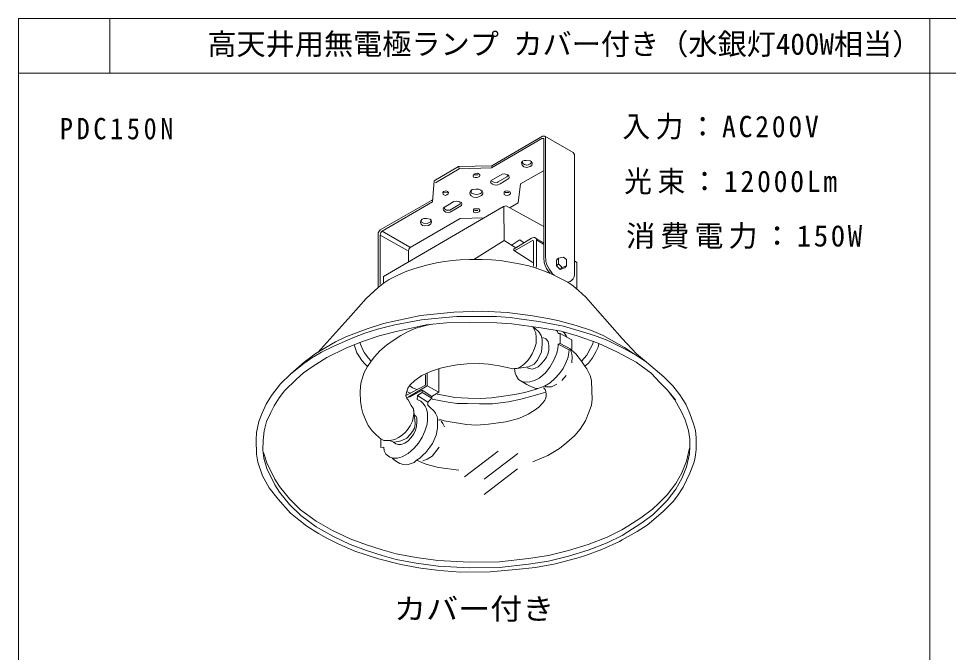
# Model space of a CAD drawing. Units: millimetres, scale not verified. Extents: x -1348 to 1152, y -2025 to -250.
# Drawn here: x -1348 to -710, y -685 to -250 of the extents above; entities that cross this region are included whole.
import ezdxf
from ezdxf.enums import TextEntityAlignment as Align

# ---------------------------------------------------------------- set-up
doc = ezdxf.new("R2010")
doc.units = ezdxf.units.MM
doc.header["$LTSCALE"] = 5
doc.layers.add('0-0_絵', color=7, linetype='Continuous', lineweight=20)
doc.layers.add('0-2_枠', color=7, linetype='Continuous', lineweight=18)
doc.styles.add('ＭＳ ゴシック', font='')
doc.styles.get('ＭＳ ゴシック').set_extended_font_data('MS Gothic')

msp = doc.modelspace()

# ---------------------------------------------------------------- linework, layer by layer
at = {"layer": '0-0_絵'}
for p, q in [((-987.079, -330.355), (-967.63, -341.585)), ((-966.742, -342.898), (-967.63, -341.585)), ((-966.753, -342.882), (-966.753, -425.393)), ((-1023.308, -350.639), (-1046.135, -351.299)), ((-1023.308, -350.639), (-1023.147, -352.116)), ((-1062.85, -361.102), (-1046.135, -351.299)), ((-1045.663, -352.814), (-1045.962, -351.319)), ((-1035.607, -356.872), (-1032.977, -356.872)), ((-1064.156, -375.473), (-1062.85, -361.102)), ((-1037.555, -368.739), (-1037.555, -367.969)), ((-1014.311, -369.022), (-1011.382, -369.125)), ((-1099.956, -394.549), (-1064.81, -374.559)), ((-1098.524, -395.501), (-1064.156, -375.473)), ((-1064.81, -374.559), (-1064.026, -374.037)), ((-1035.321, -381.484), (-1032.858, -381.421)), ((-1072.149, -388.544), (-1072.201, -389.648)), ((-1072.149, -388.544), (-1071.157, -387.377)), ((-1069.972, -386.821), (-1071.157, -387.377)), ((-1101.336, -396.821), (-1099.956, -394.549)), ((-1100.014, -398.365), (-1081.107, -408.737)), ((-1098.524, -395.501), (-1079.568, -406.429)), ((-992.971, -400.547), (-987.78, -403.658)), ((-992.641, -401.537), (-987.891, -404.547)), ((-978.941, -414.435), (-978.957, -414.45)), ((-977.542, -414.15), (-978.941, -415.513)), ((-977.542, -417.985), (-977.542, -414.15)), ((-978.941, -415.513), (-978.941, -419.384)), ((-978.941, -419.384), (-977.542, -417.985)), ((-978.941, -419.384), (-976.45, -421.77)), ((-977.542, -417.985), (-975.075, -420.452)), ((-976.45, -421.77), (-975.025, -420.345)), ((-976.45, -421.77), (-973.337, -420.629)), ((-975.044, -420.421), (-972.083, -419.307)), ((-973.337, -420.629), (-972.083, -419.307)), ((-972.083, -419.307), (-972.083, -415.036)), ((-1142.706, -478.725), (-1120.139, -453.587)), ((-1109.661, -462.815), (-1097.575, -458.905)), ((-1123.516, -468.141), (-1109.661, -462.815)), ((-1085.677, -467.04), (-1081.125, -464.569)), ((-955.041, -463.72), (-946.937, -467.193)), ((-1143.755, -479.348), (-1130.615, -471.535)), ((-1130.615, -471.535), (-1123.516, -468.141)), ((-946.937, -467.193), (-932.425, -475.43)), ((-1100.177, -477.704), (-1095.69, -473.867)), ((-970.376, -477.056), (-968.65, -476.707)), ((-969.164, -477.931), (-969.164, -476.811)), ((-968.65, -476.707), (-968.65, -477.281)), ((-932.425, -475.43), (-917.209, -485.356)), ((-1152.227, -486.28), (-1146.113, -481.905)), ((-1110.709, -479.115), (-1109.649, -480.705)), ((-1106.227, -484.658), (-1108.733, -488.514)), ((-922.625, -481.772), (-917.209, -485.356)), ((-1065.321, -491.882), (-1058.505, -489.611)), ((-1047.146, -487.213), (-1040.331, -486.582)), ((-1040.331, -486.582), (-1031.622, -486.329)), ((-1031.622, -486.329), (-1025.564, -486.834)), ((-1025.564, -486.834), (-1018.244, -487.97)), ((-998.286, -488.749), (-1006.219, -489.818)), ((-986.448, -492.665), (-983.534, -488.931)), ((-957.712, -490.89), (-958.304, -489.959)), ((-957.712, -490.89), (-955.953, -494.628)), ((-917.209, -485.356), (-905.472, -495.478)), ((-1076.175, -498.067), (-1071.379, -494.659)), ((-1071.379, -494.659), (-1065.321, -491.882)), ((-1005.025, -497.309), (-999.421, -500.737)), ((-994.006, -497.946), (-990.904, -496.509)), ((-990.904, -496.509), (-989.877, -495.849)), ((-989.877, -495.849), (-986.448, -492.665)), ((-975.434, -498.102), (-972.435, -494.558)), ((-955.1, -498.04), (-955.953, -494.628)), ((-905.472, -495.478), (-899.227, -501.723)), ((-1067.673, -501.708), (-1081.287, -509.668)), ((-1079.33, -501.096), (-1076.175, -498.067)), ((-993.695, -504.246), (-987.337, -502.009)), ((-907.812, -499.535), (-902.912, -504.723)), ((-899.227, -501.723), (-894.382, -507.753)), ((-1113.643, -506.258), (-1113.383, -512.312)), ((-1081.753, -505.483), (-1078.829, -506.833)), ((-1071.095, -504.684), (-1079.725, -509.371)), ((-1064.474, -510.189), (-1064.474, -508.925)), ((-1060.948, -507.395), (-1054.537, -508.632)), ((-1054.537, -508.632), (-1048.689, -509.644)), ((-1007.528, -507.733), (-1000.668, -506.271)), ((-1000.668, -506.271), (-993.695, -504.246)), ((-902.912, -504.723), (-897.435, -511.399)), ((-894.382, -507.753), (-890.29, -514.321)), ((-1080.78, -511.241), (-1081.602, -510.309)), ((-1078.573, -515.105), (-1080.78, -511.241)), ((-1067.227, -512.868), (-1067.227, -514.951)), ((-1031.82, -514.143), (-1022.823, -514.143)), ((-956.493, -519.217), (-954.961, -514.898)), ((-954.961, -514.898), (-954.543, -510.857)), ((-1076.64, -521.618), (-1077.059, -517.377)), ((-1067.45, -525.292), (-1067.524, -520.53)), ((-1004.736, -524.057), (-998.507, -521.078)), ((-998.507, -521.078), (-994.265, -518.551)), ((-959.001, -525.626), (-956.493, -519.217)), ((-1110.007, -524.839), (-1108.091, -528.862)), ((-1060.55, -529.181), (-1060.601, -530.841)), ((-1053.211, -526.269), (-1040.664, -528.165)), ((-1040.664, -528.165), (-1033.939, -528.616)), ((-1033.939, -528.616), (-1025.543, -528.074)), ((-1025.543, -528.074), (-1013.673, -526.404)), ((-1013.673, -526.404), (-1004.736, -524.057)), ((-1071.17, -536.897), (-1069.384, -532.806)), ((-1064.01, -541.248), (-1061.583, -535.526)), ((-1061.583, -535.526), (-1060.601, -530.841)), ((-971.958, -540.672), (-966.385, -535.657)), ((-1090.719, -540.443), (-1093.403, -539.212)), ((-1076.526, -544.486), (-1073.625, -541.064)), ((-1073.625, -541.064), (-1071.17, -536.897)), ((-1064.01, -541.248), (-1065.94, -543.822)), ((-1177.643, -554.564), (-1179.864, -547.323)), ((-1065.94, -543.822), (-1068.515, -547.362)), ((-1064.382, -550.054), (-1059.55, -543.703)), ((-887.826, -544.414), (-889.817, -553.414)), ((-883.183, -545.332), (-883.551, -549.131)), ((-1172.236, -565.812), (-1177.643, -554.564)), ((-1088.057, -551.256), (-1084.858, -550.289)), ((-1076.721, -554.361), (-1078.088, -554.844)), ((-889.817, -553.414), (-893.019, -561.376)), ((-884.783, -554.533), (-887.49, -561.699)), ((-884.783, -554.533), (-884.175, -552.031)), ((-883.551, -549.131), (-884.175, -552.031)), ((-1084.041, -555.729), (-1086.374, -555.005)), ((-1060.01, -557.67), (-1046.078, -559.62)), ((-1028.646, -576.232), (-1005.64, -558.723)), ((-1172.236, -565.812), (-1169.002, -570.784)), ((-893.019, -561.376), (-897.147, -568.675)), ((-1162.205, -579.317), (-1169.002, -570.784)), ((-897.147, -568.675), (-903.181, -576.459)), ((-1154.51, -586.825), (-1162.205, -579.317)), ((-903.181, -576.459), (-908.778, -582.231)), ((-913.063, -586.253), (-921.196, -592.2)), ((-908.778, -582.231), (-913.063, -586.253)), ((-1143.813, -594.519), (-1154.51, -586.825)), ((-921.196, -592.2), (-930.041, -598.052)), ((-1132.552, -600.9), (-1143.813, -594.519)), ((-930.041, -598.052), (-934.104, -600.49)), ((-1120.541, -606.718), (-1132.552, -600.9)), ((-1109.28, -610.847), (-1120.541, -606.718)), ((-1098.582, -614.226), (-1109.28, -610.847)), ((-957.262, -610.647), (-970.804, -614.71)), ((-947.927, -613.875), (-935.895, -608.548)), ((-1089.011, -616.853), (-1098.582, -614.226)), ((-1075.31, -619.481), (-1089.011, -616.853)), ((-984.483, -618.095), (-998.296, -620.262)), ((-970.804, -614.71), (-984.483, -618.095)), ((-1060.296, -621.545), (-1075.31, -619.481)), ((-998.296, -620.262), (-1018.162, -622.39))]:
    msp.add_line(p, q, dxfattribs=at)
at = {"layer": '0-0_絵', "lineweight": 18}
for p, q in [((-1042.103, -564.077), (-1019.096, -546.569)), ((-1028.502, -565.669), (-1005.495, -548.161))]:
    msp.add_line(p, q, dxfattribs=at)
at = {"layer": '0-0_絵'}
for points in [[(-1023.308, -350.639), (-988.694, -330.355), (-987.079, -330.355)], [(-986.494, -333.245), (-986.503, -331.215), (-987.079, -330.355)], [(-987.707, -332.944), (-987.714, -332.049), (-988.289, -331.905), (-989.124, -331.991), (-1023.546, -352.166), (-1045.663, -352.814), (-1062.102, -362.378)], [(-987.707, -332.944), (-987.707, -413.818), (-987.399, -417.006), (-986.702, -419.098), (-985.904, -421.166), (-984.459, -423.284), (-983.413, -424.48)], [(-986.494, -333.245), (-986.494, -411.808), (-986.243, -416.303), (-985.516, -418.729), (-983.866, -421.98), (-982.702, -423.484), (-981.634, -424.746), (-980.615, -425.667)], [(-1002.616, -350.295), (-1002.935, -348.626), (-1002.295, -347.606), (-1001.17, -347.093)], [(-1002.616, -350.295), (-1001.377, -351.328), (-999.31, -351.845), (-997.038, -351.225), (-995.901, -350.502), (-995.591, -348.952), (-996.314, -347.816), (-997.141, -347.196), (-999.827, -346.989), (-1001.17, -347.093)], [(-1002.376, -348.091), (-1002.075, -349.179), (-1001.033, -349.782), (-999.55, -350.384), (-998.415, -350.06), (-997.025, -349.272), (-996.423, -348.693)], [(-1010.856, -379.252), (-1005.216, -376.175), (-1003.806, -363.1), (-987.83, -354.268)], [(-1018.946, -361.649), (-1019.522, -362.115), (-1021.988, -362.006), (-1023.496, -361.238)], [(-1018.946, -361.649), (-1012.972, -358.196), (-1012.588, -357.703), (-1012.369, -357.265)], [(-1056.619, -369.21), (-1055.459, -368.92), (-1053.792, -368.992)], [(-1037.555, -368.739), (-1037.335, -369.398), (-1035.961, -370.003), (-1034.202, -370.387), (-1032.609, -370.168), (-1031.015, -369.673), (-1030.465, -369.233), (-1030.136, -368.244)], [(-1056.428, -379.62), (-1049.366, -375.206), (-1047.52, -374.965), (-1045.193, -375.367), (-1044.15, -376.009), (-1043.909, -376.891), (-1044.23, -377.934), (-1051.854, -382.509), (-1053.218, -382.749), (-1054.983, -382.428), (-1055.786, -381.947), (-1056.588, -381.225), (-1056.749, -380.262), (-1056.588, -379.62)], [(-1055.706, -379.218), (-1055.706, -380.262), (-1054.422, -381.064), (-1052.175, -381.225), (-1048.644, -379.138), (-1045.273, -376.972), (-1044.952, -376.731), (-1045.434, -375.447)], [(-1097.719, -430.951), (-1097.719, -426.612), (-1015.285, -378.588), (-1013.489, -378.288), (-988.056, -392.052)], [(-1035.632, -414.943), (-1014.986, -402.076), (-1015.135, -378.887)], [(-1080.594, -416.172), (-1080.594, -409.25), (-1080.209, -407.968), (-1079.312, -406.686), (-1045.084, -386.944), (-1028.803, -386.431)], [(-1072.201, -389.648), (-1071.843, -390.802), (-1070.808, -391.598), (-1069.216, -391.797), (-1066.907, -391.678), (-1065.235, -390.523), (-1064.797, -389.329), (-1064.877, -387.936), (-1065.633, -387.219), (-1068.26, -386.781), (-1069.972, -386.821)], [(-1071.807, -388.363), (-1071.613, -389.284), (-1070.11, -390.06), (-1067.783, -390.254), (-1066.377, -389.721), (-1065.601, -389.381), (-1065.164, -388.266)], [(-1120.139, -453.587), (-1109.613, -441.841), (-1101.336, -434.317), (-1101.336, -396.821)], [(-1100.014, -432.166), (-1100.014, -398.365), (-1099.556, -396.532), (-1098.524, -395.501)], [(-1014.986, -402.076), (-1006.907, -407.013), (-996.135, -400.431), (-994.639, -399.832), (-993.828, -399.953), (-992.971, -400.547), (-992.641, -401.537), (-992.641, -419.282), (-992.839, -420.602), (-993.169, -421.064)], [(-1010.12, -405.306), (-1004.534, -401.643), (-1004.077, -401.552), (-1001.604, -403.383)], [(-1007.88, -408.991), (-1008.473, -408.266), (-1008.144, -407.606), (-1006.907, -407.013)], [(-994.818, -402.658), (-995.082, -401.999), (-995.543, -401.867), (-1007.88, -408.991), (-995.214, -416.974)], [(-994.818, -402.658), (-994.818, -419.282), (-995.082, -419.81)], [(-977.542, -414.15), (-974.261, -413.367), (-972.083, -415.036)], [(-1101.336, -434.317), (-1097.95, -431.432), (-1093.752, -428.774), (-1087.342, -425.599), (-1081.591, -422.993), (-1076.26, -421.136), (-1067.214, -418.74), (-1061.344, -417.362), (-1057.27, -416.703), (-1050.561, -415.685), (-1045.111, -415.134), (-1038.599, -415.008), (-1030.064, -415.071), (-1023.615, -415.261), (-1017.546, -415.767), (-1011.097, -416.905), (-1004.585, -418.043), (-998.082, -419.374), (-992.971, -420.9), (-987.197, -422.958), (-982.285, -425.082), (-976.709, -427.804), (-971.266, -430.658), (-967.35, -433.313), (-963.899, -436.167), (-958.92, -440.88), (-950.955, -449.907), (-933.963, -469.289)], [(-966.614, -415.935), (-964.948, -416.991), (-964.948, -435.046)], [(-966.753, -425.393), (-966.938, -426.873), (-967.501, -428.204), (-968.609, -429.432), (-969.701, -430.115), (-970.537, -430.422), (-971.339, -430.541)], [(-1097.575, -458.905), (-1072.259, -453.48), (-1049.353, -451.069), (-1030.065, -450.466), (-1012.886, -451.37)], [(-1012.886, -451.37), (-996.866, -453.49), (-984.984, -455.564), (-977.977, -456.966), (-965.421, -460.26), (-955.041, -463.72)], [(-1180.358, -545.738), (-1180.245, -539.243), (-1179.617, -532.538), (-1177.836, -526.147), (-1175.007, -519.965), (-1172.702, -515.459), (-1169.244, -509.906), (-1165.577, -505.087), (-1157.405, -497.124), (-1152.48, -492.723), (-1146.613, -488.637), (-1136.45, -482.351), (-1123.457, -475.854), (-1112.77, -471.454), (-1100.616, -467.472), (-1088.882, -464.329), (-1068.362, -459.774), (-1054.406, -458.427), (-1038.428, -458.234), (-1019.948, -458.523), (-1009.553, -459.197), (-989.632, -461.84), (-975.881, -464.131), (-964.804, -467.378), (-950.384, -472.344), (-937.111, -478.646), (-924.41, -485.522)], [(-1146.113, -481.905), (-1145.263, -481.573), (-1140.179, -478.668), (-1131.728, -474.472), (-1118.721, -468.658), (-1110.569, -465.541), (-1101.698, -462.904), (-1089.95, -459.907), (-1071.489, -456.311), (-1055.425, -454.752), (-1047.426, -454.022), (-1033.632, -454.022), (-1020.183, -454.195), (-1010.785, -454.798), (-1004.664, -455.66), (-991.129, -457.643), (-974.232, -460.747), (-963.369, -463.851), (-953.023, -467.127), (-943.885, -470.575), (-931.815, -476.438), (-922.625, -481.772)], [(-1081.125, -464.569), (-1075.533, -462.163), (-1068.705, -460.212), (-1064.494, -459.401)], [(-1007.768, -489.863), (-1006.219, -489.818), (-1004.277, -489.077), (-1002.334, -487.774), (-1000.621, -486.393), (-998.576, -484.271), (-996.966, -482.073), (-995.637, -479.696), (-994.026, -476.092), (-993.004, -472.717), (-992.85, -468.474), (-993.259, -465.304), (-994.026, -463.413), (-994.582, -462.065), (-995.138, -461.109)], [(-998.286, -488.749), (-994.37, -486.745), (-992.094, -484.105), (-989.271, -478.276), (-988.724, -472.995), (-988.906, -469.716), (-989.544, -467.258), (-991.092, -464.708), (-993.642, -462.249), (-995.138, -461.109)], [(-976.522, -465.702), (-977.783, -465.772), (-978.357, -464.433), (-979.218, -463.476)], [(-971.816, -468.105), (-973.404, -465.583), (-974.337, -464.556)], [(-1095.69, -473.867), (-1090.358, -470.096), (-1085.677, -467.04)], [(-988.269, -468.441), (-986.266, -469.443), (-984.717, -471.356), (-984.353, -473.996), (-984.353, -477.366), (-984.9, -479.916), (-985.901, -481.919), (-987.449, -484.196), (-989.453, -486.654), (-991.547, -488.567), (-993.642, -489.66), (-995.281, -490.206), (-997.74, -489.842), (-999.197, -489.295)], [(-976.522, -472.722), (-976.522, -465.702), (-968.506, -470.017), (-968.506, -476.419)], [(-961.753, -484.665), (-958.304, -480.694), (-955.692, -475.887), (-954.125, -472.753), (-953.916, -471.394)], [(-933.963, -469.289), (-924.038, -479.709), (-917.209, -485.356)], [(-1117.723, -473.501), (-1116.879, -476.392), (-1115.866, -479.042), (-1114.179, -481.814), (-1112.541, -484.2), (-1110.324, -486.875), (-1108.733, -488.514)], [(-1113.938, -471.981), (-1113.071, -474.343), (-1111.818, -477.042), (-1110.709, -479.115)], [(-1109.649, -480.705), (-1107.914, -482.778), (-1106.227, -484.658), (-1103.883, -481.8), (-1100.177, -477.704)], [(-983.534, -488.931), (-980.802, -484.105), (-978.707, -479.187), (-977.979, -476.091), (-977.888, -473.814), (-977.888, -473.177), (-976.522, -472.722)], [(-977.888, -473.177), (-970.376, -477.056), (-970.483, -478.85), (-970.8, -480.202)], [(-976.522, -472.722), (-968.65, -476.707), (-968.506, -476.419)], [(-968.438, -485.926), (-968.256, -481.474), (-968.619, -478.839), (-969.164, -477.931)], [(-958.304, -489.959), (-959.558, -488.217), (-961.753, -484.665), (-965.828, -479.649), (-968.754, -477.281)], [(-959.558, -488.217), (-957.155, -486.023), (-954.334, -482.47), (-952.035, -478.395), (-950.468, -475.26), (-949.945, -472.857)], [(-1161.218, -493.413), (-1152.158, -485.369), (-1143.755, -479.348)], [(-987.337, -502.009), (-983.248, -499.737), (-980.159, -496.739), (-976.979, -493.286), (-974.525, -489.743), (-972.526, -485.836), (-971.073, -481.929), (-970.8, -480.202)], [(-947.927, -613.875), (-959.014, -618.135), (-963.546, -619.483), (-979.715, -623.77), (-993.433, -626.342), (-1006.907, -627.689), (-1024.545, -629.404), (-1044.877, -629.527), (-1056.351, -628.702), (-1061.079, -628.149), (-1066.605, -627.412), (-1071.948, -626.86), (-1074.772, -626.246), (-1085.825, -624.281), (-1101.114, -620.474), (-1117.386, -615.07), (-1128.376, -610.405), (-1137.019, -606.048), (-1142.289, -603.097), (-1150.264, -597.862), (-1155.816, -593.716), (-1161.507, -588.938), (-1170.01, -579.522), (-1176.053, -571.652), (-1180.691, -563.36), (-1183.782, -554.085), (-1184.766, -548.463), (-1185.047, -538.766), (-1184.709, -533.699), (-1183.138, -526.156), (-1181.043, -520.919), (-1178.11, -514.319), (-1174.548, -508.243), (-1168.262, -500.282), (-1161.218, -493.413), (-1152.227, -486.28)], [(-1108.733, -488.514), (-1110.875, -492.508), (-1112.951, -498.994), (-1113.47, -502.021), (-1113.643, -506.258)], [(-1071.095, -506.172), (-1071.095, -504.684), (-1064.474, -508.925), (-1059.787, -506.023), (-1059.787, -490.102)], [(-1058.505, -489.611), (-1053.457, -488.349), (-1047.146, -487.213)], [(-1018.244, -487.97), (-1012.943, -489.106), (-1008.904, -489.989), (-1007.768, -489.863)], [(-1007.768, -489.863), (-1007.301, -492.938), (-1006.664, -494.577), (-1005.025, -497.309), (-1002.566, -498.675), (-1000.381, -499.13), (-997.284, -498.857), (-994.006, -497.946)], [(-924.41, -485.522), (-914.162, -493.068), (-907.812, -499.535)], [(-1081.883, -508.106), (-1068.938, -501.262), (-1068.938, -494.12)], [(-1067.673, -493.227), (-1067.673, -501.708), (-1059.787, -506.023)], [(-1081.602, -510.309), (-1082.359, -508.542), (-1081.981, -506.144), (-1080.971, -503.242), (-1079.33, -501.096)], [(-1079.616, -501.66), (-1077.705, -503.009), (-1074.893, -504.246)], [(-999.421, -500.737), (-996.15, -502.372), (-993.243, -503.554), (-991.971, -503.554)], [(-994.265, -518.551), (-991.015, -516.294), (-988.397, -513.405), (-987.043, -511.6), (-986.501, -510.517), (-986.14, -508.982), (-986.05, -507.447), (-986.231, -505.552), (-986.772, -504.288), (-987.765, -503.385), (-987.765, -502.934)], [(-986.882, -501.827), (-986.246, -502.282), (-985.247, -502.372), (-982.521, -502.282), (-978.705, -500.464)], [(-954.543, -510.857), (-954.682, -505.006), (-955.1, -498.04)], [(-1067.524, -520.53), (-1068.119, -517.406), (-1069.012, -515.546), (-1070.649, -513.537), (-1072.137, -512.272), (-1073.625, -511.603), (-1074.592, -511.156), (-1074.443, -508.255), (-1071.095, -506.172), (-1064.474, -510.189), (-1067.227, -512.868), (-1074.443, -508.255)], [(-1048.689, -509.644), (-1039.58, -510.094), (-1031.258, -510.319), (-1023.61, -509.982), (-1015.401, -508.857), (-1007.528, -507.733)], [(-1022.823, -514.143), (-1011.914, -512.569), (-1003.48, -510.882), (-995.045, -508.632), (-989.422, -506.945), (-986.385, -506.046)], [(-902.912, -504.723), (-897.724, -511.352), (-893.228, -519.423), (-890.691, -525.072)], [(-1113.383, -512.312), (-1112.785, -516.697), (-1111.731, -520.528), (-1110.007, -524.839)], [(-1099.375, -538.058), (-1097.379, -539.086), (-1093.403, -539.212), (-1089.995, -538.518), (-1087.471, -537.192), (-1084.757, -535.489), (-1082.612, -533.406), (-1080.782, -531.26), (-1079.33, -529.052), (-1077.753, -525.833), (-1077.311, -523.625), (-1076.869, -520.659), (-1077.059, -517.377), (-1078.573, -515.105)], [(-1067.227, -514.951), (-1065.59, -516.587), (-1063.209, -518.819), (-1061.898, -520.452), (-1060.832, -522.624), (-1060.55, -524.032), (-1060.568, -525.276), (-1060.55, -529.181)], [(-1064.209, -510.769), (-1059.486, -511.781), (-1053.413, -512.793), (-1047.115, -513.693), (-1040.03, -513.918), (-1031.82, -514.143)], [(-890.29, -514.321), (-887.598, -520.566), (-885.014, -527.673)], [(-1090.719, -540.443), (-1089.271, -541.57), (-1087.42, -541.972), (-1085.65, -541.891), (-1082.915, -541.007), (-1080.823, -539.398), (-1078.732, -537.145), (-1076.881, -534.571), (-1075.755, -531.996), (-1074.951, -529.663), (-1074.87, -526.687), (-1074.87, -523.871), (-1075.272, -522.664), (-1076.64, -521.618)], [(-1090.719, -540.443), (-1087.281, -539.769), (-1085.072, -539.26), (-1081.732, -537.561), (-1079.41, -535.126), (-1077.711, -533.088), (-1076.409, -530.823), (-1075.956, -527.935), (-1076.239, -524.481), (-1076.522, -521.989)], [(-890.691, -525.072), (-888.501, -532.335), (-887.583, -538.265), (-887.496, -543.371), (-887.756, -548.304), (-889.746, -557.305), (-892.949, -565.267), (-897.076, -572.566), (-903.111, -580.349), (-908.708, -586.121), (-912.993, -590.144), (-921.126, -596.091), (-929.971, -601.943), (-934.033, -604.38), (-944.19, -609.391), (-957.191, -614.537), (-970.734, -618.6), (-984.412, -621.986), (-998.226, -624.153), (-1018.092, -626.28), (-1038.643, -626.655), (-1060.226, -625.435), (-1075.24, -623.371), (-1088.94, -620.744), (-1098.512, -618.116), (-1109.21, -614.738), (-1120.47, -610.609), (-1132.482, -604.791), (-1143.742, -598.41), (-1154.44, -590.715), (-1162.135, -583.208), (-1168.932, -574.675), (-1172.166, -569.702), (-1177.573, -558.455), (-1179.793, -551.213), (-1180.358, -545.738)], [(-1108.091, -528.862), (-1105.409, -532.502), (-1103.206, -534.801), (-1100.524, -537.196), (-1099.375, -538.058), (-1099.375, -543.882)], [(-1069.384, -532.806), (-1067.822, -528.044), (-1067.45, -525.292)], [(-1060.568, -525.276), (-1059.485, -524.96), (-1058.041, -525.05), (-1056.1, -525.727), (-1053.211, -526.269)], [(-1055.895, -529.827), (-1056.927, -527.478), (-1058.105, -525.818)], [(-966.385, -535.657), (-962.763, -531.338), (-959.001, -525.626)], [(-885.014, -527.673), (-883.722, -532.411), (-883.183, -537.364), (-883.183, -542.748), (-883.183, -545.332)], [(-995.225, -553.769), (-984.915, -549.45), (-976.974, -544.713), (-971.958, -540.672)], [(-1099.375, -543.882), (-1097.357, -543.742), (-1097.134, -546.271), (-1096.092, -548.578), (-1093.265, -550.661), (-1090.81, -551.405), (-1088.057, -551.256)], [(-1084.858, -550.289), (-1080.767, -548.131), (-1076.526, -544.486)], [(-1068.515, -547.362), (-1070.606, -549.293), (-1072.779, -551.384), (-1074.918, -552.794), (-1076.721, -554.361)], [(-1086.374, -555.005), (-1088.788, -553.637), (-1090.397, -552.43), (-1091.765, -551.224)], [(-1074.918, -552.794), (-1068.648, -555.441), (-1060.01, -557.67)], [(-1070.659, -553.077), (-1067.637, -551.914), (-1064.382, -550.054)], [(-1078.088, -554.844), (-1080.743, -555.648), (-1081.95, -555.809), (-1084.041, -555.729)], [(-887.49, -561.699), (-892.013, -571.174), (-896.062, -577.167), (-898.982, -581.06), (-905.656, -587.735), (-912.191, -593.296), (-916.78, -597.19), (-923.732, -601.639), (-933.883, -607.34), (-935.895, -608.548)], [(-934.104, -600.49), (-944.261, -605.501), (-957.262, -610.647)], [(-1018.162, -622.39), (-1038.713, -622.765), (-1060.296, -621.545)]]:
    msp.add_lwpolyline(points, dxfattribs=at)
for points in [[(-1036.245, -357.297), (-1035.733, -356.476), (-1034.579, -355.912), (-1033.091, -355.835), (-1032.04, -356.425), (-1031.63, -356.886), (-1031.63, -357.476), (-1031.706, -357.963), (-1032.809, -358.605), (-1033.373, -358.784), (-1034.886, -358.733), (-1035.835, -358.579), (-1036.22, -357.784)], [(-1023.77, -360.827), (-1016.178, -356.388), (-1014.644, -356.333), (-1013.164, -356.579), (-1012.479, -356.908), (-1011.711, -357.593), (-1011.547, -358.662), (-1011.766, -359.512), (-1017.631, -363.184), (-1019.741, -364.006), (-1021.851, -363.869), (-1022.975, -363.294), (-1024.126, -362.362), (-1024.181, -361.814)], [(-1057.054, -369.137), (-1056.474, -368.267), (-1054.734, -367.905), (-1053.792, -368.34), (-1053.067, -368.992), (-1053.284, -369.935), (-1054.227, -370.732), (-1055.241, -371.022), (-1056.691, -370.37)], [(-1038.379, -369.288), (-1037.884, -368.024), (-1036.73, -367.035), (-1034.422, -366.705), (-1032.169, -366.76), (-1030.85, -367.365), (-1029.916, -368.079), (-1029.476, -369.014), (-1029.586, -370.003), (-1030.465, -371.102), (-1031.839, -371.871), (-1033.598, -372.366), (-1035.851, -372.146), (-1037.445, -371.322), (-1038.324, -370.332)], [(-1014.902, -368.868), (-1014.286, -368.071), (-1012.924, -367.891), (-1011.048, -368.328), (-1010.611, -369.15), (-1010.534, -369.87), (-1011.459, -370.692), (-1012.333, -371), (-1013.952, -370.898), (-1014.902, -370.332)], [(-1035.907, -381.599), (-1035.843, -382.474), (-1034.643, -382.96), (-1033.087, -382.863), (-1032.049, -382.312), (-1031.563, -381.696), (-1031.66, -381.177), (-1032.211, -380.334), (-1033.735, -380.205), (-1034.87, -380.172), (-1035.421, -380.237), (-1035.875, -380.821)]]:
    msp.add_lwpolyline(points, close=True, dxfattribs=at)
at = {"layer": '0-2_枠'}
for p, q in [((1152.055, -249.712), (-1347.945, -249.712)), ((-1347.945, -249.712), (-1347.945, -2024.712)), ((-1285.445, -287.212), (-1285.445, -249.712)), ((-722.945, -249.712), (-722.945, -2024.712)), ((-1347.945, -287.212), (1152.055, -287.212))]:
    msp.add_line(p, q, dxfattribs=at)

# ---------------------------------------------------------------- texts
at = {"layer": '0-0_絵', "style": 'ＭＳ ゴシック'}
msp.add_text('高天井用無電極ランプ カバー付き（水銀灯400W相当）', height=14.66, dxfattribs=at).set_placement((-1218.487, -278.892), align=Align.BOTTOM_LEFT)
at = {"layer": '0-0_絵', "style": 'ＭＳ ゴシック', "width": 1.1}
msp.add_text('カバー付き', height=14.66, dxfattribs=at).set_placement((-1090.445, -666.382), align=Align.BOTTOM_LEFT)
at = {"layer": '0-0_絵', "char_height": 14.66, "attachment_point": 7, "style": 'ＭＳ ゴシック'}
for s, insert in [('\\T1.28;\\W0.9;PDC150N', (-1319.648, -332.771)), ('\\T1.2;\\W0.95;入力：AC200V', (-933.834, -332.771)), ('\\T1.2;\\W0.95;光束：12000Lm', (-932.553, -370.271)), ('\\T1.17;消費電力：150W', (-931.271, -407.771))]:
    msp.add_mtext(s, dxfattribs=dict(at, insert=insert))

doc.saveas('drawing.dxf')
